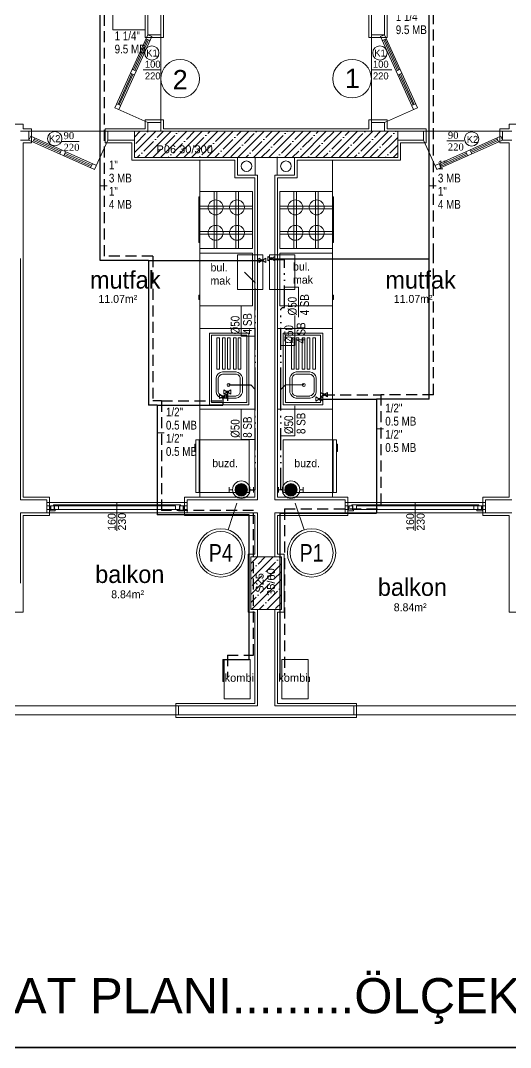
# Model space of a CAD drawing. Header units: centimetres. Extents: x 252513 to 260714, y -444050 to -441150.
# Drawn here: x 253285 to 253844, y -444050 to -442880 of the extents above; entities that cross this region are included whole.
import ezdxf
from ezdxf.enums import TextEntityAlignment as Align

# ---------------------------------------------------------------- set-up
doc = ezdxf.new("R2010")
doc.units = ezdxf.units.CM
doc.linetypes.add('ROTAS_BASMA', pattern=[18.75, 12.5, -6.25])
doc.linetypes.add('ROTAS_PISSU', pattern=[45, 25, -6, 0, -6, 2, -6])
for name, color, linetype, lineweight in [('ROTAS-MIMARI', 8, 'Continuous', 13), ('ROTAS-MIMARI-YAZI', 8, 'Continuous', 13), ('ROTAS-PAFTA', 144, 'Continuous', 35), ('ROTAS-PAFTA-YAZI', 7, 'Continuous', 25), ('ROTAS-SEMBOL-KILAVUZ', 9, 'Continuous', 9), ('ROTAS-SIHHI-KOLON-NO', 1, 'Continuous', 18), ('ROTAS-SIHHI-PIS-SU', 6, 'ROTAS_PISSU', 30), ('ROTAS-SIHHI-PIS-SU-CAP', 211, 'Continuous', 18), ('ROTAS-SIHHI-SEMBOL', 1, 'Continuous', 18), ('ROTAS-SIHHI-SICAK-SU', 1, 'ROTAS_BASMA', 30), ('ROTAS-SIHHI-SOGUK-SU', 5, 'Continuous', 30), ('ROTAS-SIHHI-TEMIZ-SU-CAP', 101, 'Continuous', 18)]:
    doc.layers.add(name, color=color, linetype=linetype, lineweight=lineweight)
doc.styles.add('arial_1_18', font='arial.ttf', dxfattribs={"height": 0.2})
doc.styles.add('ROTAS-YAZI', font='arial.ttf')
pattern_1 = [(45, (231105.378, -437638.89), (-8.838835, 8.838835), []), (45, (231114.217, -437638.89), (-8.838835, 8.838835), [15.625, -3.125, 0, -3.125])]

# ---------------------------------------------------------------- blocks, each defined once
blk = doc.blocks.new('ROTAS-S2-PIS-KOLON')
h = blk.add_hatch(color=6)
edge = h.paths.add_edge_path()
edge.add_arc((0, 0), 7, 0, 360)
at = {"color": 30}
for p, q in [((-10, 0), (-14, 0)), ((10, 0), (14, 0))]:
    blk.add_line(p, q, dxfattribs=at)
at = {"color": 1}
for points in [[(-14, -3), (-14, 3)], [(14, -3), (14, 3)]]:
    blk.add_lwpolyline(points, dxfattribs=at)
at = {"color": 30}
blk.add_circle((0, 0), 10, dxfattribs=at)
at = {"color": 6}
blk.add_circle((0, 0), 7, dxfattribs=at)
at = {"style": 'ROTAS-YAZI', "flags": 1}
blk.add_attdef('NO', (0, 0), '', height=5, dxfattribs=at)
blk = doc.blocks.new('ROTAS-S2-KURESEL-VANA')
blk.add_lwpolyline([(-4, -2.5), (4, 2.5), (4, -2.5), (-4, 2.5)], close=True)
blk.add_circle((0, 0), 1.2)
blk = doc.blocks.new('ROTAS-S2-KOLON-NO')
at = {"color": 1}
for radius in [27.5, 24.5]:
    blk.add_circle((0, 0), radius, dxfattribs=at)
at = {"color": 6, "style": 'ROTAS-YAZI', "width": 0.8}
blk.add_attdef('NO', text='', height=20, dxfattribs=at).set_placement((0, 0), align=Align.MIDDLE_CENTER)
blk = doc.blocks.new('ROTAS-S2-PS-CAP-AL')
for p, q in [((0, 0), (0, -16)), ((0, -16), (-34, -16))]:
    blk.add_line(p, q)
at = {"style": 'ROTAS-YAZI', "width": 0.8}
for tag, p in [('CAP', (-32, -14)), ('SB', (-32, -28))]:
    blk.add_attdef(tag, p, '', height=10, dxfattribs=at)
blk = doc.blocks.new('ROTAS-S2-PS-CAP-A')
for p, q in [((0, 0), (0, -16)), ((0, -16), (34, -16))]:
    blk.add_line(p, q)
at = {"style": 'ROTAS-YAZI', "width": 0.8}
for tag, p in [('CAP', (2, -14)), ('SB', (2, -28))]:
    blk.add_attdef(tag, p, '', height=10, dxfattribs=at)
blk = doc.blocks.new('ROTAS-S2-PS-CAP-U')
for p, q in [((0, 0), (0, 16)), ((0, 16), (34, 16))]:
    blk.add_line(p, q)
at = {"style": 'ROTAS-YAZI', "width": 0.8}
for tag, p in [('CAP', (2, 18)), ('SB', (2, 4))]:
    blk.add_attdef(tag, p, '', height=10, dxfattribs=at)
blk = doc.blocks.new('ROTAS-S2-TS-CAP2')
at = {"style": 'ROTAS-YAZI', "width": 0.8}
for tag, p in [('C1', (0, 15)), ('M1', (0, 0))]:
    blk.add_attdef(tag, p, '', height=10, dxfattribs=at)
blk = doc.blocks.new('ROTAS-S2-TS-CAP4')
at = {"style": 'ROTAS-YAZI', "width": 0.8}
for tag, p in [('C1', (0, 45)), ('M1', (0, 30)), ('C2', (0, 15)), ('M2', (0, 0))]:
    blk.add_attdef(tag, p, '', height=10, dxfattribs=at)

msp = doc.modelspace()

# ---------------------------------------------------------------- hatches: boundary and pattern name
at = {"layer": 'ROTAS-MIMARI', "ltscale": 0.03}
h = msp.add_hatch(dxfattribs=at)
h.set_pattern_fill('ANSI35', color=256, scale=50, style=0)
h.set_pattern_definition(pattern_1)
h.paths.add_polyline_path([(253715.2, -443035.8), (253715.2, -443005.8), (253415.2, -443005.8), (253415.2, -443035.8)])
h.paths.add_polyline_path([(253437.9, -443033.3), (253506.9, -443033.3), (253506.9, -443019.3), (253437.9, -443019.3)], flags=24)
h = msp.add_hatch(dxfattribs=at)
h.set_pattern_fill('ANSI35', color=256, scale=50, style=0)
h.set_pattern_definition(pattern_1)
h.paths.add_polyline_path([(253582.7, -443490.8), (253547.7, -443490.8), (253547.7, -443550.8), (253582.7, -443550.8)])
h.paths.add_polyline_path([(253577.8, -443537.6), (253577.8, -443501.5), (253563.9, -443501.5), (253563.9, -443537.6)], flags=24)
h.paths.add_polyline_path([(253564.8, -443534), (253564.8, -443507), (253550.8, -443507), (253550.8, -443534)], flags=24)

# ---------------------------------------------------------------- linework, layer by layer
for p, q in [((253427.2, -442868.8), (253427.2, -442898.8)), ((253430.2, -442865.8), (253430.2, -442895.8)), ((253445.2, -442865.8), (253445.2, -442895.8)), ((253448.2, -442898.8), (253448.2, -442865.8)), ((253682.2, -442865.8), (253682.2, -442898.8)), ((253685.2, -442865.8), (253685.2, -442895.8)), ((253700.2, -442865.8), (253700.2, -442895.8)), ((253703.2, -442898.8), (253703.2, -442868.8)), ((253430.2, -442895.8), (253392.9, -442979)), ((253434.8, -442897.8), (253397.4, -442981)), ((253427.2, -442898.8), (253448.2, -442898.8)), ((253428.2, -442900.3), (253432.8, -442902.4)), ((253430.2, -442895.8), (253445.2, -442895.8)), ((253430.2, -442895.8), (253434.8, -442897.8)), ((253445.2, -442895.8), (253445.2, -442995.8)), ((253682.2, -442898.8), (253703.2, -442898.8)), ((253685.2, -442895.8), (253700.2, -442895.8)), ((253685.2, -442895.8), (253685.2, -442995.8)), ((253700.2, -442895.8), (253695.7, -442897.8)), ((253695.7, -442897.8), (253733.1, -442981)), ((253702.3, -442900.3), (253697.7, -442902.4)), ((253700.2, -442895.8), (253737.6, -442979)), ((253429.7, -442901), (253414.1, -442935.8)), ((253431.1, -442901.6), (253415.5, -442936.4)), ((253699.4, -442901.6), (253715, -442936.4)), ((253700.8, -442901), (253716.4, -442935.8)), ((253412.6, -442935.1), (253417.1, -442937.1)), ((253717.9, -442935.1), (253713.3, -442937.1)), ((253412, -442940.3), (253396.4, -442975.1)), ((253413.4, -442941), (253397.8, -442975.7)), ((253410.5, -442939.6), (253415.1, -442941.7)), ((253445.2, -442935.7), (253425.2, -442935.7)), ((253708.4, -442935.7), (253685.2, -442935.7)), ((253720, -442939.6), (253715.4, -442941.7)), ((253717, -442941), (253732.7, -442975.7)), ((253718.5, -442940.3), (253734.1, -442975.1)), ((253430.2, -442995.8), (253392.9, -442979)), ((253399.5, -442976.5), (253394.9, -442974.4)), ((253700.2, -442995.8), (253737.6, -442979)), ((253731, -442976.5), (253735.6, -442974.4)), ((253448.2, -442992.8), (253427.2, -442992.8)), ((253427.2, -442992.8), (253427.2, -443002.8)), ((253448.2, -443002.8), (253448.2, -442992.8)), ((253703.2, -442992.8), (253682.2, -442992.8)), ((253682.2, -442992.8), (253682.2, -443002.8)), ((253703.2, -443002.8), (253703.2, -442992.8)), ((253288.2, -442997.8), (253252.2, -442997.8)), ((253288.2, -443002.8), (253288.2, -442997.8)), ((253297.7, -443002.8), (253288.2, -443002.8)), ((253297.7, -443018.8), (253297.7, -443002.8)), ((253415.2, -443002.8), (253381.7, -443002.8)), ((253381.7, -443002.8), (253381.7, -443018.8)), ((253427.2, -443002.8), (253415.2, -443002.8)), ((253430.2, -442995.8), (253430.2, -443005.8)), ((253430.2, -442995.8), (253445.2, -442995.8)), ((253445.2, -442995.8), (253445.2, -443005.8)), ((253682.2, -443002.8), (253448.2, -443002.8)), ((253685.2, -442995.8), (253700.2, -442995.8)), ((253685.2, -442995.8), (253685.2, -443005.8)), ((253700.2, -442995.8), (253700.2, -443005.8)), ((253715.2, -443002.8), (253703.2, -443002.8)), ((253747.7, -443002.8), (253715.2, -443002.8)), ((253747.7, -443018.8), (253747.7, -443002.8)), ((253842.2, -443002.8), (253831.7, -443002.8)), ((253831.7, -443002.8), (253831.7, -443018.8)), ((253878.2, -442997.8), (253842.2, -442997.8)), ((253842.2, -442997.8), (253842.2, -443002.8)), ((253285.2, -443005.8), (253294.7, -443005.8)), ((253285.2, -443015.8), (253294.7, -443015.8)), ((253294.7, -443015.8), (253294.7, -443005.8)), ((253294.7, -443005.8), (253384.7, -443005.8)), ((253294.7, -443015.8), (253296.8, -443011.2)), ((253294.7, -443015.8), (253369.6, -443049.4)), ((253296.8, -443011.2), (253371.7, -443044.9)), ((253299.3, -443017.8), (253301.4, -443013.3)), ((253300, -443016.3), (253330.6, -443030.1)), ((253300.6, -443014.9), (253331.2, -443028.6)), ((253384.7, -443015.8), (253369.6, -443049.4)), ((253384.7, -443005.8), (253415.2, -443005.8)), ((253384.7, -443015.8), (253384.7, -443005.8)), ((253384.7, -443015.8), (253415.2, -443015.8)), ((253715.2, -443005.8), (253744.7, -443005.8)), ((253715.2, -443015.8), (253744.7, -443015.8)), ((253744.7, -443015.8), (253744.7, -443005.8)), ((253834.7, -443005.8), (253744.7, -443005.8)), ((253744.7, -443015.8), (253759.9, -443049.4)), ((253832.7, -443011.2), (253757.8, -443044.9)), ((253834.7, -443015.8), (253759.9, -443049.4)), ((253790.4, -443016.8), (253771.1, -443016.8)), ((253828.9, -443014.9), (253798.3, -443028.6)), ((253829.5, -443016.3), (253798.9, -443030.1)), ((253830.2, -443017.8), (253828.1, -443013.3)), ((253834.7, -443015.8), (253832.7, -443011.2)), ((253834.7, -443005.8), (253845.2, -443005.8)), ((253834.7, -443015.8), (253834.7, -443005.8)), ((253834.7, -443015.8), (253845.2, -443015.8)), ((253288.2, -443153.8), (253288.2, -443018.8)), ((253288.2, -443018.8), (253297.7, -443018.8)), ((253329.9, -443031.6), (253332, -443027)), ((253352.1, -443017.6), (253332.8, -443017.6)), ((253334.5, -443033.6), (253336.5, -443029.1)), ((253381.7, -443018.8), (253412.2, -443018.8)), ((253412.2, -443018.8), (253412.2, -443038.8)), ((253718.2, -443038.8), (253718.2, -443018.8)), ((253718.2, -443018.8), (253747.7, -443018.8)), ((253795, -443033.6), (253793, -443029.1)), ((253799.6, -443031.6), (253797.5, -443027)), ((253831.7, -443018.8), (253842.2, -443018.8)), ((253842.2, -443018.8), (253842.2, -443150.8)), ((253335.1, -443032.1), (253365.7, -443045.9)), ((253335.8, -443030.7), (253366.4, -443044.4)), ((253412.2, -443038.8), (253529.7, -443038.8)), ((253489.8, -443422.8), (253489.8, -443038.8)), ((253529.7, -443038.8), (253529.7, -443058.8)), ((253532.7, -443035.8), (253552.7, -443035.8)), ((253532.7, -443055.8), (253532.7, -443035.8)), ((253532.7, -443055.8), (253532.7, -443035.8)), ((253532.7, -443055.8), (253532.7, -443035.8)), ((253532.7, -443055.8), (253532.7, -443035.8)), ((253552.7, -443055.8), (253552.7, -443035.8)), ((253577.7, -443035.8), (253597.7, -443035.8)), ((253577.7, -443055.8), (253577.7, -443035.8)), ((253597.7, -443055.8), (253597.7, -443035.8)), ((253597.7, -443055.8), (253597.7, -443035.8)), ((253597.7, -443055.8), (253597.7, -443035.8)), ((253597.7, -443055.8), (253597.7, -443035.8)), ((253597.7, -443055.8), (253597.7, -443035.8)), ((253600.7, -443058.8), (253600.7, -443038.8)), ((253600.7, -443038.8), (253718.2, -443038.8)), ((253640.7, -443422.8), (253640.7, -443038.8)), ((253793.7, -443030.7), (253763.1, -443044.4)), ((253794.4, -443032.1), (253763.8, -443045.9)), ((253367.1, -443042.8), (253365.1, -443047.4)), ((253762.4, -443042.8), (253764.4, -443047.4)), ((253529.7, -443058.8), (253552.2, -443058.8)), ((253532.7, -443055.8), (253555.2, -443055.8)), ((253552.2, -443058.8), (253552.2, -443422.8)), ((253555.2, -443055.8), (253555.2, -443425.8)), ((253575.2, -443055.8), (253575.2, -443425.8)), ((253575.2, -443055.8), (253597.7, -443055.8)), ((253578.2, -443058.8), (253600.7, -443058.8)), ((253578.2, -443422.8), (253578.2, -443058.8)), ((253549.8, -443074.5), (253489.8, -443074.5)), ((253489.8, -443139.5), (253489.8, -443074.5)), ((253505.9, -443074.5), (253505.9, -443139.5)), ((253508.9, -443074.5), (253508.9, -443139.5)), ((253530.7, -443074.5), (253530.7, -443139.5)), ((253533.7, -443074.5), (253533.7, -443139.5)), ((253549.8, -443139.5), (253549.8, -443074.5)), ((253580.7, -443139.5), (253580.7, -443074.5)), ((253580.7, -443074.5), (253640.7, -443074.5)), ((253596.8, -443074.5), (253596.8, -443139.5)), ((253599.8, -443074.5), (253599.8, -443139.5)), ((253621.6, -443074.5), (253621.6, -443139.5)), ((253624.6, -443074.5), (253624.6, -443139.5)), ((253640.7, -443139.5), (253640.7, -443074.5)), ((253488.5, -443080.6), (253489.8, -443080.6)), ((253488.5, -443122.4), (253488.5, -443080.6)), ((253642, -443080.6), (253640.7, -443080.6)), ((253642, -443122.4), (253642, -443080.6)), ((253489.8, -443091), (253549.8, -443091)), ((253489.8, -443094), (253549.8, -443094)), ((253640.7, -443091), (253580.7, -443091)), ((253640.7, -443094), (253580.7, -443094)), ((253488.5, -443132.4), (253488.5, -443122.4)), ((253489.8, -443120.1), (253549.8, -443120.1)), ((253640.7, -443120.1), (253580.7, -443120.1)), ((253642, -443132.4), (253642, -443122.4)), ((253489.8, -443132.4), (253488.5, -443132.4)), ((253489.8, -443123.1), (253549.8, -443123.1)), ((253640.7, -443123.1), (253580.7, -443123.1)), ((253640.7, -443132.4), (253642, -443132.4)), ((253489.8, -443139.5), (253549.8, -443139.5)), ((253549.8, -443144.6), (253489.8, -443144.6)), ((253489.8, -443144.6), (253489.8, -443204.6)), ((253549.8, -443204.6), (253549.8, -443144.6)), ((253640.7, -443139.5), (253580.7, -443139.5)), ((253580.7, -443144.6), (253640.7, -443144.6)), ((253580.7, -443204.6), (253580.7, -443144.6)), ((253640.7, -443144.6), (253640.7, -443204.6)), ((253285.2, -443150.8), (253285.2, -443425.8)), ((253288.2, -443422.8), (253288.2, -443153.8)), ((253842.2, -443150.8), (253842.2, -443422.8)), ((253488.5, -443197.5), (253488.5, -443192.5)), ((253488.5, -443192.5), (253489.8, -443192.5)), ((253642, -443192.5), (253640.7, -443192.5)), ((253642, -443197.5), (253642, -443192.5)), ((253489.8, -443197.5), (253488.5, -443197.5)), ((253489.8, -443204.6), (253549.8, -443204.6)), ((253640.7, -443204.6), (253580.7, -443204.6)), ((253640.7, -443197.5), (253642, -443197.5)), ((253489.8, -443230.7), (253552.2, -443230.7)), ((253500.6, -443317.5), (253500.6, -443235.7)), ((253500.6, -443235.7), (253545.6, -443235.7)), ((253503.1, -443315), (253503.1, -443238.2)), ((253503.1, -443238.2), (253543.1, -443238.2)), ((253543.1, -443238.2), (253543.1, -443315)), ((253545.6, -443235.7), (253545.6, -443317.5)), ((253640.7, -443230.7), (253578.2, -443230.7)), ((253584.8, -443235.7), (253584.8, -443317.5)), ((253629.8, -443235.7), (253584.8, -443235.7)), ((253587.3, -443238.2), (253587.3, -443315)), ((253627.3, -443238.2), (253587.3, -443238.2)), ((253627.3, -443315), (253627.3, -443238.2)), ((253629.8, -443317.5), (253629.8, -443235.7)), ((253508.9, -443277), (253508.9, -443241)), ((253508.9, -443241), (253511.9, -443241)), ((253511.9, -443241), (253511.9, -443277)), ((253515.6, -443277), (253515.6, -443241)), ((253515.6, -443241), (253518.6, -443241)), ((253518.6, -443241), (253518.6, -443277)), ((253521.2, -443277), (253521.2, -443241)), ((253521.2, -443241), (253524.2, -443241)), ((253524.2, -443241), (253524.2, -443277)), ((253527.9, -443277), (253527.9, -443241)), ((253527.9, -443241), (253530.9, -443241)), ((253530.9, -443241), (253530.9, -443277)), ((253533.5, -443277), (253533.5, -443241)), ((253533.5, -443241), (253536.5, -443241)), ((253536.5, -443241), (253536.5, -443277)), ((253594, -443241), (253594, -443277)), ((253597, -443241), (253594, -443241)), ((253597, -443277), (253597, -443241)), ((253599.6, -443241), (253599.6, -443277)), ((253602.6, -443241), (253599.6, -443241)), ((253602.6, -443277), (253602.6, -443241)), ((253606.3, -443241), (253606.3, -443277)), ((253609.3, -443241), (253606.3, -443241)), ((253609.3, -443277), (253609.3, -443241)), ((253611.9, -443241), (253611.9, -443277)), ((253614.9, -443241), (253611.9, -443241)), ((253614.9, -443277), (253614.9, -443241)), ((253618.6, -443241), (253618.6, -443277)), ((253621.6, -443241), (253618.6, -443241)), ((253621.6, -443277), (253621.6, -443241)), ((253511.9, -443277), (253508.9, -443277)), ((253530.9, -443280), (253515.4, -443280)), ((253529.2, -443282.5), (253515.4, -443282.5)), ((253518.6, -443277), (253515.6, -443277)), ((253524.2, -443277), (253521.2, -443277)), ((253530.9, -443277), (253527.9, -443277)), ((253536.5, -443277), (253533.5, -443277)), ((253538.1, -443286.6), (253538.1, -443303.4)), ((253592.3, -443286.6), (253592.3, -443303.4)), ((253594, -443277), (253597, -443277)), ((253599.6, -443277), (253602.6, -443277)), ((253599.6, -443280), (253615, -443280)), ((253601.3, -443282.5), (253615, -443282.5)), ((253606.3, -443277), (253609.3, -443277)), ((253611.9, -443277), (253614.9, -443277)), ((253618.6, -443277), (253621.6, -443277)), ((253508.1, -443303.2), (253508.1, -443286.8)), ((253510.6, -443302.9), (253510.6, -443287.1)), ((253535.6, -443286.9), (253535.6, -443303.1)), ((253594.8, -443286.9), (253594.8, -443303.1)), ((253619.8, -443302.9), (253619.8, -443287.1)), ((253622.3, -443303.2), (253622.3, -443286.8)), ((253531.2, -443310), (253515.1, -443310)), ((253531, -443307.5), (253515.3, -443307.5)), ((253599.2, -443310), (253615.4, -443310)), ((253599.5, -443307.5), (253615.2, -443307.5)), ((253545.6, -443317.5), (253500.6, -443317.5)), ((253543.1, -443315), (253503.1, -443315)), ((253584.8, -443317.5), (253629.8, -443317.5)), ((253587.3, -443315), (253627.3, -443315)), ((253552.2, -443322.5), (253489.8, -443322.5)), ((253578.2, -443322.5), (253640.7, -443322.5)), ((253485, -443362.3), (253483.9, -443362.3)), ((253483.9, -443362.3), (253483.9, -443370.7)), ((253485, -443417.6), (253485, -443357.6)), ((253485, -443357.6), (253488.8, -443357.6)), ((253485, -443370.7), (253485, -443362.3)), ((253488.8, -443357.6), (253488.8, -443417.6)), ((253489.8, -443362.6), (253488.8, -443362.6)), ((253489.8, -443417.6), (253489.8, -443357.6)), ((253489.8, -443357.6), (253545.9, -443357.6)), ((253545.9, -443357.6), (253545.9, -443417.6)), ((253640.7, -443357.6), (253584.5, -443357.6)), ((253584.5, -443357.6), (253584.5, -443417.6)), ((253640.7, -443417.6), (253640.7, -443357.6)), ((253640.7, -443362.6), (253641.7, -443362.6)), ((253641.7, -443357.6), (253641.7, -443417.6)), ((253645.5, -443357.6), (253641.7, -443357.6)), ((253645.5, -443417.6), (253645.5, -443357.6)), ((253645.5, -443362.3), (253646.6, -443362.3)), ((253645.5, -443370.7), (253645.5, -443362.3)), ((253646.6, -443362.3), (253646.6, -443370.7)), ((253483.9, -443370.7), (253485, -443370.7)), ((253646.6, -443370.7), (253645.5, -443370.7)), ((253489.8, -443412.6), (253488.8, -443412.6)), ((253640.7, -443412.6), (253641.7, -443412.6)), ((253285.2, -443425.8), (253315.2, -443425.8)), ((253318.2, -443422.8), (253288.2, -443422.8)), ((253315.2, -443440.8), (253315.2, -443425.8)), ((253318.2, -443443.8), (253318.2, -443422.8)), ((253552.2, -443422.8), (253472.2, -443422.8)), ((253472.2, -443422.8), (253472.2, -443443.8)), ((253475.2, -443440.8), (253475.2, -443425.8)), ((253475.2, -443425.8), (253555.2, -443425.8)), ((253488.8, -443417.6), (253485, -443417.6)), ((253545.9, -443417.6), (253489.8, -443417.6)), ((253575.2, -443425.8), (253655.2, -443425.8)), ((253658.2, -443422.8), (253578.2, -443422.8)), ((253584.5, -443417.6), (253640.7, -443417.6)), ((253641.7, -443417.6), (253645.5, -443417.6)), ((253655.2, -443440.8), (253655.2, -443425.8)), ((253658.2, -443443.8), (253658.2, -443422.8)), ((253842.2, -443422.8), (253812.2, -443422.8)), ((253812.2, -443422.8), (253812.2, -443443.8)), ((253815.2, -443440.8), (253815.2, -443425.8)), ((253815.2, -443425.8), (253845.2, -443425.8)), ((253475.2, -443429), (253315.2, -443429)), ((253315.2, -443432.8), (253319.2, -443432.8)), ((253319.2, -443436.8), (253315.2, -443436.8)), ((253318.5, -443437), (253462, -443437)), ((253318.5, -443438.4), (253318.5, -443437)), ((253319.7, -443437), (253318.5, -443437)), ((253324.9, -443438.4), (253318.5, -443438.4)), ((253319.2, -443432.8), (253319.2, -443436.8)), ((253319.7, -443432.8), (253460.8, -443432.8)), ((253323.7, -443432.8), (253319.7, -443432.8)), ((253319.7, -443437), (253319.7, -443432.8)), ((253460.8, -443431.4), (253322.8, -443431.4)), ((253322.8, -443432.8), (253322.8, -443431.4)), ((253329.6, -443431.4), (253322.8, -443431.4)), ((253322.8, -443432.8), (253324, -443432.8)), ((253323.7, -443436), (253323.4, -443436)), ((253323.4, -443437), (253323.4, -443436)), ((253324.9, -443437), (253323.4, -443437)), ((253323.7, -443436), (253323.7, -443432.8)), ((253324, -443436), (253324, -443432.8)), ((253324.3, -443436), (253324, -443436)), ((253324.3, -443436.5), (253324, -443436.5)), ((253324, -443437), (253324, -443436.5)), ((253324, -443437), (253328.4, -443437)), ((253324.3, -443436.5), (253324.3, -443436)), ((253324.9, -443438.4), (253324.9, -443437)), ((253328.4, -443437), (253328.4, -443432.8)), ((253329.6, -443432.8), (253328.4, -443432.8)), ((253329.6, -443432.8), (253329.6, -443431.4)), ((253395.2, -443429), (253395.2, -443461.3)), ((253460.8, -443432.8), (253460.8, -443431.4)), ((253460.8, -443431.4), (253467.6, -443431.4)), ((253460.8, -443432.8), (253462, -443432.8)), ((253462, -443437), (253462, -443432.8)), ((253466.4, -443437), (253462, -443437)), ((253465.5, -443438.4), (253465.5, -443437)), ((253465.5, -443437), (253467, -443437)), ((253465.5, -443438.4), (253471.9, -443438.4)), ((253466.1, -443436.5), (253466.1, -443436)), ((253466.1, -443436), (253466.4, -443436)), ((253466.1, -443436.5), (253466.4, -443436.5)), ((253467.6, -443432.8), (253466.4, -443432.8)), ((253466.4, -443436), (253466.4, -443432.8)), ((253466.4, -443437), (253466.4, -443436.5)), ((253466.7, -443432.8), (253470.7, -443432.8)), ((253466.7, -443436), (253466.7, -443432.8)), ((253466.7, -443436), (253467, -443436)), ((253467, -443437), (253467, -443436)), ((253467.6, -443432.8), (253467.6, -443431.4)), ((253470.7, -443437), (253470.7, -443432.8)), ((253470.7, -443437), (253471.9, -443437)), ((253475.2, -443432.8), (253471.2, -443432.8)), ((253471.2, -443432.8), (253471.2, -443436.8)), ((253471.2, -443436.8), (253475.2, -443436.8)), ((253471.9, -443438.4), (253471.9, -443437)), ((253655.2, -443429), (253815.2, -443429)), ((253655.2, -443432.8), (253659.2, -443432.8)), ((253659.2, -443436.8), (253655.2, -443436.8)), ((253658.5, -443438.4), (253658.5, -443437)), ((253659.7, -443437), (253658.5, -443437)), ((253664.9, -443438.4), (253658.5, -443438.4)), ((253659.2, -443432.8), (253659.2, -443436.8)), ((253663.7, -443432.8), (253659.7, -443432.8)), ((253659.7, -443437), (253659.7, -443432.8)), ((253662.8, -443432.8), (253662.8, -443431.4)), ((253669.6, -443431.4), (253662.8, -443431.4)), ((253662.8, -443432.8), (253664, -443432.8)), ((253663.7, -443436), (253663.4, -443436)), ((253663.4, -443437), (253663.4, -443436)), ((253664.9, -443437), (253663.4, -443437)), ((253663.7, -443436), (253663.7, -443432.8)), ((253664, -443436), (253664, -443432.8)), ((253664.3, -443436), (253664, -443436)), ((253664.3, -443436.5), (253664, -443436.5)), ((253664, -443437), (253664, -443436.5)), ((253664, -443437), (253668.4, -443437)), ((253664.3, -443436.5), (253664.3, -443436)), ((253664.9, -443438.4), (253664.9, -443437)), ((253668.4, -443437), (253668.4, -443432.8)), ((253669.6, -443432.8), (253668.4, -443432.8)), ((253811.9, -443437), (253668.4, -443437)), ((253669.6, -443431.4), (253807.6, -443431.4)), ((253669.6, -443432.8), (253669.6, -443431.4)), ((253810.7, -443432.8), (253669.6, -443432.8)), ((253735.2, -443429), (253735.2, -443461.3)), ((253800.8, -443432.8), (253800.8, -443431.4)), ((253800.8, -443431.4), (253807.6, -443431.4)), ((253800.8, -443432.8), (253802, -443432.8)), ((253802, -443437), (253802, -443432.8)), ((253806.4, -443437), (253802, -443437)), ((253805.5, -443438.4), (253805.5, -443437)), ((253805.5, -443437), (253807, -443437)), ((253805.5, -443438.4), (253811.9, -443438.4)), ((253806.1, -443436.5), (253806.1, -443436)), ((253806.1, -443436), (253806.4, -443436)), ((253806.1, -443436.5), (253806.4, -443436.5)), ((253807.6, -443432.8), (253806.4, -443432.8)), ((253806.4, -443436), (253806.4, -443432.8)), ((253806.4, -443437), (253806.4, -443436.5)), ((253806.7, -443432.8), (253810.7, -443432.8)), ((253806.7, -443436), (253806.7, -443432.8)), ((253806.7, -443436), (253807, -443436)), ((253807, -443437), (253807, -443436)), ((253807.6, -443432.8), (253807.6, -443431.4)), ((253810.7, -443437), (253810.7, -443432.8)), ((253810.7, -443437), (253811.9, -443437)), ((253815.2, -443432.8), (253811.2, -443432.8)), ((253811.2, -443432.8), (253811.2, -443436.8)), ((253811.2, -443436.8), (253815.2, -443436.8)), ((253811.9, -443438.4), (253811.9, -443437)), ((253285.2, -443440.8), (253285.2, -443520.8)), ((253285.2, -443440.8), (253315.2, -443440.8)), ((253288.2, -443553.8), (253288.2, -443443.8)), ((253288.2, -443443.8), (253318.2, -443443.8)), ((253475.2, -443440.8), (253315.2, -443440.8)), ((253472.2, -443443.8), (253552.2, -443443.8)), ((253475.2, -443440.8), (253555.2, -443440.8)), ((253552.2, -443443.8), (253552.2, -443487.8)), ((253555.2, -443440.8), (253555.2, -443490.8)), ((253575.2, -443440.8), (253575.2, -443490.8)), ((253575.2, -443440.8), (253655.2, -443440.8)), ((253578.2, -443487.8), (253578.2, -443443.8)), ((253578.2, -443443.8), (253658.2, -443443.8)), ((253655.2, -443440.8), (253815.2, -443440.8)), ((253812.2, -443443.8), (253842.2, -443443.8)), ((253815.2, -443440.8), (253845.2, -443440.8)), ((253842.2, -443443.8), (253842.2, -443517.8)), ((253544.7, -443487.8), (253544.7, -443553.8)), ((253544.7, -443487.8), (253552.2, -443487.8)), ((253578.2, -443487.8), (253585.7, -443487.8)), ((253585.7, -443553.8), (253585.7, -443487.8)), ((253842.2, -443517.8), (253842.2, -443553.8)), ((253115.2, -443553.8), (253288.2, -443553.8)), ((253544.7, -443553.8), (253552.2, -443553.8)), ((253552.2, -443553.8), (253552.2, -443657.8)), ((253555.2, -443550.8), (253555.2, -443660.8)), ((253575.2, -443550.8), (253575.2, -443660.8)), ((253578.2, -443657.8), (253578.2, -443553.8)), ((253578.2, -443553.8), (253585.7, -443553.8)), ((253842.2, -443553.8), (254015.2, -443553.8)), ((253517.2, -443607.8), (253517.2, -443652.8)), ((253547.2, -443607.8), (253517.2, -443607.8)), ((253547.2, -443652.8), (253547.2, -443607.8)), ((253583.2, -443652.8), (253583.2, -443607.8)), ((253583.2, -443607.8), (253613.2, -443607.8)), ((253613.2, -443607.8), (253613.2, -443652.8)), ((253516, -443632.8), (253516, -443627.8)), ((253516, -443627.8), (253517.2, -443627.8)), ((253517.2, -443632.8), (253516, -443632.8)), ((253614.5, -443627.8), (253613.2, -443627.8)), ((253613.2, -443632.8), (253614.5, -443632.8)), ((253614.5, -443632.8), (253614.5, -443627.8)), ((253095.2, -443660.8), (253465.2, -443660.8)), ((253552.2, -443657.8), (253462.2, -443657.8)), ((253462.2, -443657.8), (253462.2, -443673.8)), ((253465.2, -443660.8), (253465.2, -443670.8)), ((253465.2, -443660.8), (253555.2, -443660.8)), ((253547.2, -443652.8), (253517.2, -443652.8)), ((253575.2, -443660.8), (253665.2, -443660.8)), ((253668.2, -443657.8), (253578.2, -443657.8)), ((253583.2, -443652.8), (253613.2, -443652.8)), ((253665.2, -443660.8), (253665.2, -443670.8)), ((253668.2, -443673.8), (253668.2, -443657.8)), ((253085.2, -443670.8), (253465.2, -443670.8)), ((253465.2, -443670.8), (253665.2, -443670.8)), ((253462.2, -443673.8), (253668.2, -443673.8))]:
    msp.add_line(p, q, dxfattribs=at)
for points in [[(253415.2, -443035.8), (253415.2, -443005.8)], [(253415.2, -443005.8), (253715.2, -443005.8)], [(253715.2, -443035.8), (253715.2, -443005.8)], [(253415.2, -443035.8), (253715.2, -443035.8)], [(253547.7, -443550.8), (253547.7, -443490.8)], [(253547.7, -443490.8), (253582.7, -443490.8)], [(253582.7, -443490.8), (253582.7, -443550.8)], [(253582.7, -443550.8), (253547.7, -443550.8)], [(253665.2, -443660.8), (254035.2, -443660.8)], [(253665.2, -443670.8), (254045.2, -443670.8)]]:
    msp.add_lwpolyline(points, dxfattribs=at)
for centre, radius in [((253434.9, -442916.5), 8.14), ((253694.9, -442916.5), 8.14), ((253467.2, -442945.8), 22), ((253663.2, -442945.8), 22), ((253324.3, -443014.2), 8.14), ((253799.5, -443014.5), 8.14), ((253542.8, -443045.6), 6.03), ((253587.8, -443045.6), 6.03), ((253507.6, -443092.5), 8.48), ((253532, -443092.5), 8.48), ((253598.5, -443092.5), 8.48), ((253622.9, -443092.5), 8.48), ((253507.6, -443121.5), 8.48), ((253532, -443121.5), 8.48), ((253598.5, -443121.5), 8.48), ((253622.9, -443121.5), 8.48), ((253522.4, -443294.9), 1.68), ((253608.1, -443294.9), 1.68)]:
    msp.add_circle(centre, radius, dxfattribs=at)
for centre, radius, start, end in [((253516.4, -443288.3), 8.38, 96.4155, 169.7181), ((253516.4, -443288.3), 5.88, 96.4155, 167.7182), ((253529.9, -443288.3), 5.88, 14.1672, 97.6606), ((253529.9, -443288.3), 8.38, 11.858, 83.5845), ((253600.5, -443288.3), 8.38, 96.4155, 168.142), ((253600.5, -443288.3), 5.88, 82.3394, 165.8328), ((253614.1, -443288.3), 5.88, 12.2818, 83.5845), ((253614.1, -443288.3), 8.38, 10.2819, 83.5845), ((253516.4, -443301.7), 8.38, 190.2819, 261.0868), ((253516.4, -443301.7), 5.88, 192.2818, 259.3546), ((253529.9, -443301.7), 5.88, 280.6454, 345.8328), ((253529.9, -443301.7), 8.38, 278.9132, 348.142), ((253600.5, -443301.7), 8.38, 191.858, 261.0868), ((253600.5, -443301.7), 5.88, 194.1672, 259.3546), ((253614.1, -443301.7), 5.88, 280.6454, 347.7182), ((253614.1, -443301.7), 8.38, 278.9132, 349.7181)]:
    msp.add_arc(centre, radius, start, end, dxfattribs=at)
at = {"layer": 'ROTAS-PAFTA'}
msp.add_lwpolyline([(252513, -444050), (254578, -444050), (254578, -441150), (252513, -441150)], close=True, dxfattribs=at)
at = {"layer": 'ROTAS-SEMBOL-KILAVUZ'}
for p, q in [((253532, -443429.5), (253522, -443460.2)), ((253598.5, -443429.5), (253608.5, -443460.2))]:
    msp.add_line(p, q, dxfattribs=at)
at = {"layer": 'ROTAS-SIHHI-PIS-SU'}
for points in [[(253575.2, -443151.9), (253586, -443151.9)], [(253583.5, -443414.3), (253582, -443414.3), (253582, -443300), (253582, -443208.5), (253584, -443206.5), (253586, -443206.5), (253586, -443151.9)], [(253540.7, -443166.3), (253552.9, -443178.5)], [(253546.9, -443414.3), (253552.9, -443414.3), (253552.9, -443299.9), (253552.9, -443178.5)], [(253522.4, -443294.9), (253547.9, -443294.9), (253552.9, -443299.9)], [(253608.1, -443294.9), (253587, -443295), (253582, -443300)]]:
    msp.add_lwpolyline(points, dxfattribs=at)
at = {"layer": 'ROTAS-SIHHI-SEMBOL'}
for points in [[(253532.7, -443186.2), (253561.5, -443186.2), (253561.5, -443146.5), (253532.7, -443146.5)], [(253568.9, -443186.2), (253597.9, -443186.2), (253597.9, -443146.5), (253568.9, -443146.5)]]:
    msp.add_lwpolyline(points, close=True, dxfattribs=at)
at = {"layer": 'ROTAS-SIHHI-SICAK-SU'}
for points in [[(253381, -443148), (253381, -442863)], [(253756, -443146), (253756, -442861)], [(253756, -443306), (253756, -443146)], [(253436, -443148), (253381, -443148)], [(253436, -443148), (253436, -443313)], [(253521, -443303), (253521, -443313)], [(253631, -443306), (253696, -443306)], [(253756, -443306), (253696, -443306)], [(253696, -443306), (253696, -443436)], [(253446, -443313), (253436, -443313)], [(253446, -443313), (253521, -443313)], [(253446, -443313), (253446, -443438)], [(253551, -443438), (253446, -443438)], [(253551, -443603), (253551, -443438)], [(253586, -443436), (253696, -443436)], [(253586, -443436), (253586, -443626)], [(253521, -443603), (253521, -443628)], [(253521, -443603), (253551, -443603)]]:
    msp.add_lwpolyline(points, dxfattribs=at)
at = {"layer": 'ROTAS-SIHHI-SOGUK-SU'}
for points in [[(253376, -443153), (253376, -442868)], [(253751, -443151), (253751, -442866)], [(253431, -443153), (253376, -443153)], [(253431, -443153), (253431, -443318)], [(253431, -443153), (253561, -443153)], [(253571, -443151), (253751, -443151)], [(253751, -443311), (253751, -443151)], [(253516, -443308), (253516, -443318)], [(253441, -443318), (253431, -443318)], [(253441, -443318), (253516, -443318)], [(253441, -443318), (253441, -443443)], [(253626, -443311), (253691, -443311)], [(253751, -443311), (253691, -443311)], [(253691, -443311), (253691, -443441)], [(253546, -443443), (253441, -443443)], [(253546, -443608), (253546, -443443)], [(253581, -443441), (253691, -443441)], [(253581, -443441), (253581, -443631)], [(253516, -443608), (253516, -443633)], [(253516, -443608), (253546, -443608)]]:
    msp.add_lwpolyline(points, dxfattribs=at)
at = {"layer": 'ROTAS-SIHHI-TEMIZ-SU-CAP'}
for p, q in [((253390.5, -442890), (253426.6, -442890)), ((253376, -443068), (253384, -443068)), ((253751, -443068), (253759, -443068)), ((253691, -443345), (253699, -443345)), ((253441, -443349.5), (253449, -443349.5))]:
    msp.add_line(p, q, dxfattribs=at)
for points in [[(253390.5, -442868), (253390.5, -442890)], [(253376, -443037), (253376, -443068)], [(253751, -443037), (253751, -443068)], [(253691, -443376), (253691, -443345)], [(253441, -443380.5), (253441, -443349.5)]]:
    msp.add_lwpolyline(points, dxfattribs=at)

# ---------------------------------------------------------------- block references
at = {"layer": 'ROTAS-SIHHI-KOLON-NO'}
for p, values in [((253513.5, -443486.3), {'NO': 'P4'}), ((253617, -443486.3), {'NO': 'P1'})]:
    msp.add_blockref('ROTAS-S2-KOLON-NO', p, dxfattribs=at).add_auto_attribs(values)
at = {"layer": 'ROTAS-SIHHI-PIS-SU-CAP', "rotation": 90}
for name, p, values in [('ROTAS-S2-PS-CAP-AL', (253586, -443183.6), {'CAP': 'Ø50', 'SB': '4 SB'}), ('ROTAS-S2-PS-CAP-U', (253552.9, -443239.2), {'CAP': 'Ø50', 'SB': '4 SB'}), ('ROTAS-S2-PS-CAP-A', (253582, -443249.8), {'CAP': 'Ø50', 'SB': '4 SB'}), ('ROTAS-S2-PS-CAP-A', (253582, -443352.8), {'CAP': 'Ø50', 'SB': '8 SB'}), ('ROTAS-S2-PS-CAP-U', (253552.9, -443357.1), {'CAP': 'Ø50', 'SB': '8 SB'})]:
    msp.add_blockref(name, p, dxfattribs=at).add_auto_attribs(values)
at = {"layer": 'ROTAS-SIHHI-SEMBOL'}
for name, p in [('ROTAS-S2-KURESEL-VANA', (253561, -443153)), ('ROTAS-S2-KURESEL-VANA', (253571, -443151)), ('ROTAS-S2-KURESEL-VANA', (253516, -443308)), ('ROTAS-S2-KURESEL-VANA', (253521, -443303)), ('ROTAS-S2-KURESEL-VANA', (253626, -443311)), ('ROTAS-S2-KURESEL-VANA', (253631, -443306)), ('ROTAS-S2-PIS-KOLON', (253536.9, -443414.3))]:
    msp.add_blockref(name, p, dxfattribs=at)
at = {"layer": 'ROTAS-SIHHI-SEMBOL', "rotation": 180}
msp.add_blockref('ROTAS-S2-PIS-KOLON', (253593.5, -443414.3), dxfattribs=at)
at = {"layer": 'ROTAS-SIHHI-TEMIZ-SU-CAP'}
for name, p, values in [('ROTAS-S2-TS-CAP2', (253713, -442895), {'C1': '1 1/4"', 'M1': '9.5 MB'}), ('ROTAS-S2-TS-CAP2', (253392.5, -442917), {'C1': '1 1/4"', 'M1': '9.5 MB'}), ('ROTAS-S2-TS-CAP4', (253386, -443094.1), {'C1': '1"', 'M1': '3 MB', 'C2': '1"', 'M2': '4 MB'}), ('ROTAS-S2-TS-CAP4', (253761, -443094.1), {'C1': '1"', 'M1': '3 MB', 'C2': '1"', 'M2': '4 MB'}), ('ROTAS-S2-TS-CAP4', (253451, -443375.7), {'C1': '1/2"', 'M1': '0.5 MB', 'C2': '1/2"', 'M2': '0.5 MB'}), ('ROTAS-S2-TS-CAP4', (253701, -443371.2), {'C1': '1/2"', 'M1': '0.5 MB', 'C2': '1/2"', 'M2': '0.5 MB'})]:
    msp.add_blockref(name, p, dxfattribs=at).add_auto_attribs(values)

# ---------------------------------------------------------------- texts
at = {"layer": 'ROTAS-MIMARI-YAZI', "ltscale": 0.03, "style": 'arial_1_18'}
for s, height, p in [('1', 22, (253655, -442956.5)), ('2', 22, (253458.7, -442957.9)), ('P06 30/300', 9, (253440.2, -443030.8)), ('kombi', 9, (253517.9, -443633.2)), ('kombi', 9, (253579.1, -443633.2))]:
    msp.add_text(s, height=height, dxfattribs=at).set_placement(p)
at = {"layer": 'ROTAS-MIMARI-YAZI', "ltscale": 0.03}
for s, p in [('160', (253393.7, -443461.1)), ('230', (253405.4, -443460.8)), ('160', (253733.9, -443461.2)), ('230', (253745.9, -443461))]:
    msp.add_text(s, height=9, rotation=90, dxfattribs=at).set_placement(p)
at = {"layer": 'ROTAS-MIMARI-YAZI', "ltscale": 0.03, "style": 'arial_1_18'}
for s, p in [('35/60', (253575.3, -443535.3)), ('S25', (253562.3, -443531.7))]:
    msp.add_text(s, height=9, rotation=90, dxfattribs=at).set_placement(p)
at = {"layer": 'ROTAS-MIMARI-YAZI', "ltscale": 0.03, "char_height": 8}
for s, insert, width, attachment_point in [('K1', (253441.6, -442912.6), 23.892, 3), ('K1', (253701.6, -442912.6), 23.892, 3), ('100\\P220', (253427, -442946.8), 23.511, 7), ('100\\P220', (253687, -442946.8), 23.511, 7), ('K2', (253317.6, -443010.2), 23.892, 1), ('{\\fTimes New Roman|b0|i0|c162|p18;90\\P220}', (253334.3, -443006.7), 23.511, 1), ('{\\fTimes New Roman|b0|i0|c162|p18;90\\P220}', (253772.4, -443027.8), 23.511, 7), ('K2', (253807, -443011), 23.892, 3)]:
    msp.add_mtext(s, dxfattribs=dict(at, insert=insert, width=width, attachment_point=attachment_point))
at = {"layer": 'ROTAS-MIMARI-YAZI', "ltscale": 0.03}
for s, width, insert, char_height, attachment_point in [('bul. mak', 34.815, (253501.8, -443180.6), 9, 7), ('bul. mak', 34.815, (253595.9, -443179.6), 9, 7), ('mutfak', 237.649, (253444.7, -443165.1), 20, 3), ('mutfak', 237.649, (253781.4, -443165.1), 20, 3), ('11.07m²', 64.717, (253374.1, -443192.3), 9, 1), ('11.07m²', 64.717, (253710.7, -443192.3), 9, 1), ('buzd.', 34.815, (253533.2, -443379.6), 9, 3), ('buzd.', 34.815, (253597.3, -443379.6), 9, 1), ('balkon', 237.649, (253449.2, -443500.6), 20, 3), ('balkon', 237.649, (253771.4, -443515.3), 20, 3), ('8.84m²', 64.717, (253388.6, -443529), 9, 1), ('8.84m²', 64.717, (253710.7, -443543.8), 9, 1)]:
    msp.add_mtext_dynamic_manual_height_columns(s, width=width, gutter_width=45, heights=[0], dxfattribs=dict(at, insert=insert, char_height=char_height, attachment_point=attachment_point))
at = {"layer": 'ROTAS-PAFTA-YAZI', "style": 'ROTAS-YAZI'}
msp.add_text('ZEMİN KAT PLANI.........ÖLÇEK: 1 / 50', height=40, dxfattribs=at).set_placement((253051, -444011))

doc.saveas('drawing.dxf')
